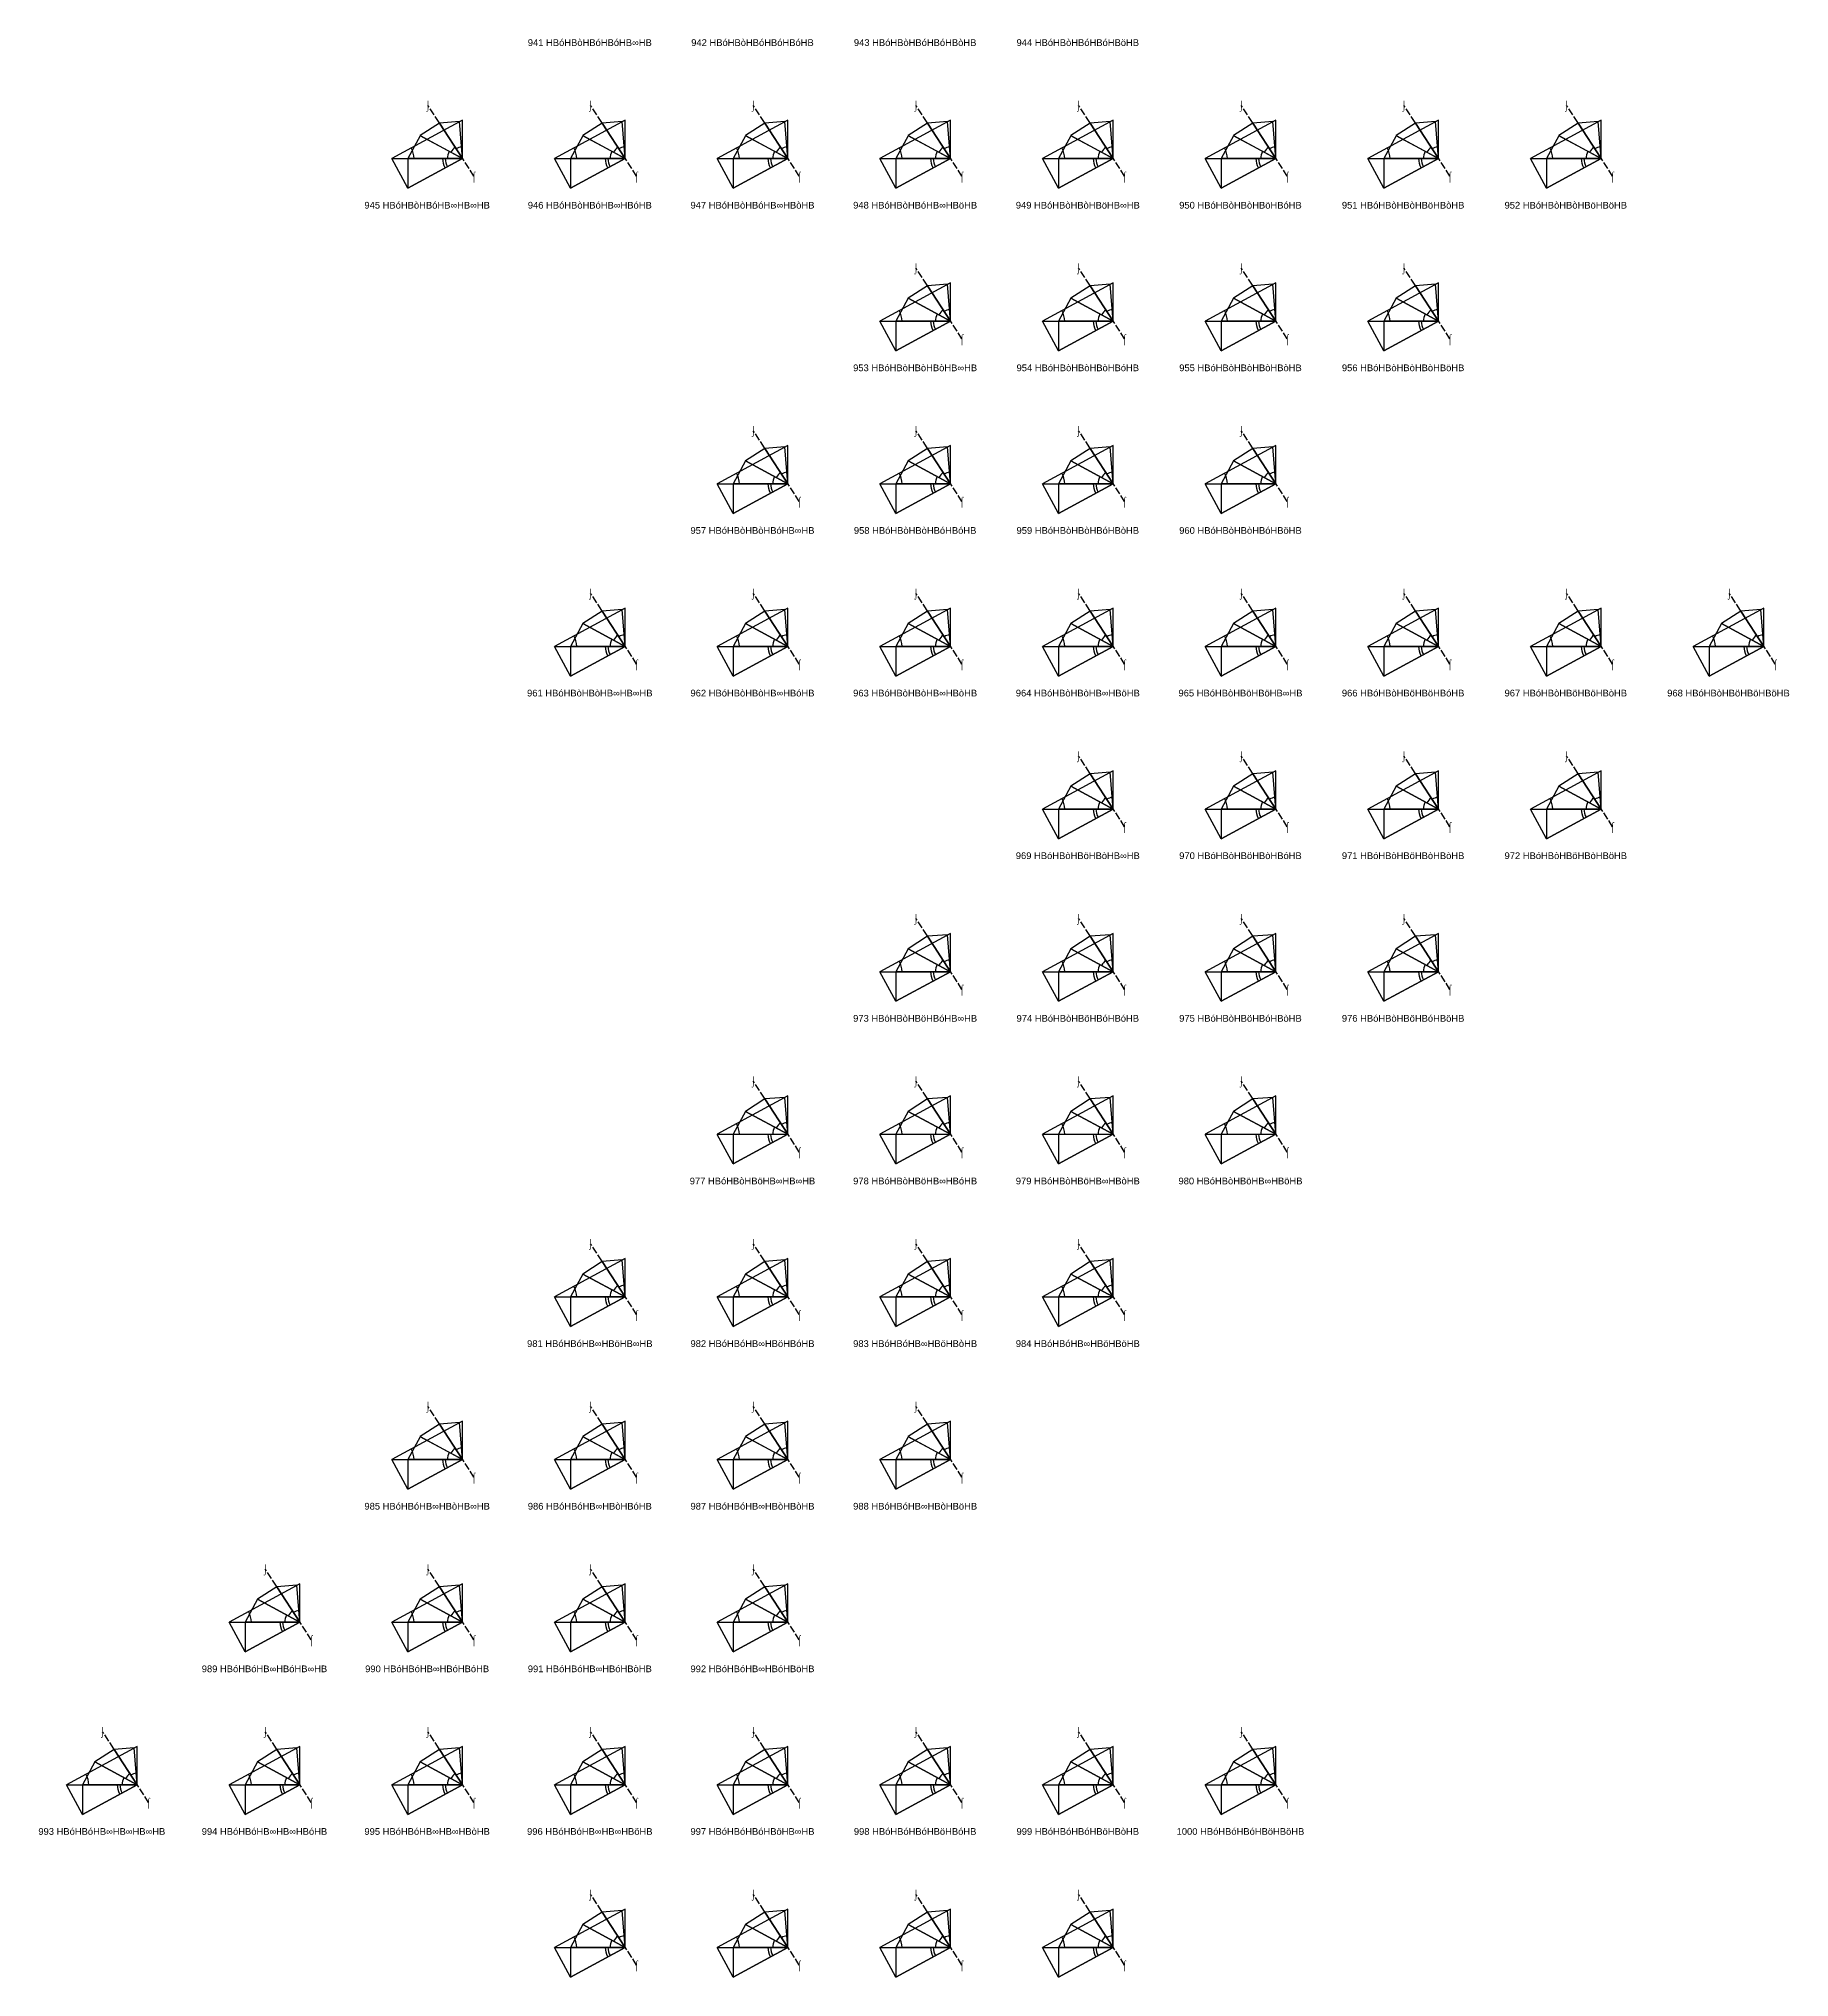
# Model space of a CAD drawing. Header units: millimetres. Extents: x 122552 to 1654769, y -10280102 to 62068.
# Drawn here: x 996784 to 1283549, y -8343431 to -8025784 of the extents above; entities that cross this region are included whole.
import ezdxf
from ezdxf.enums import TextEntityAlignment as Align

# ---------------------------------------------------------------- set-up
doc = ezdxf.new("R2010")
doc.units = ezdxf.units.MM
doc.linetypes.add('ACAD_ISO02W100', pattern=[15, 12, -3])
for name, color, linetype in [('BASE', 170, 'Continuous'), ('HYPOTENUSE', 20, 'Continuous'), ('PERPENDICULAR', 90, 'Continuous'), ('Standard', 7, 'Continuous')]:
    doc.layers.add(name, color=color, linetype=linetype)
doc.styles.add('Arial', font='arial_0.ttf')

# ---------------------------------------------------------------- blocks, each defined once
blk = doc.blocks.new('fundamental_block_GT')
at = {"color": 4}
blk.add_arc((0, -2), 277, 359.9799, 28.4254, dxfattribs=at)
at = {"layer": 'BASE'}
blk.add_line((0, 0), (879, -7), dxfattribs=at)
at = {"layer": 'HYPOTENUSE'}
blk.add_line((883, 469), (0, 0), dxfattribs=at)
at = {"layer": 'PERPENDICULAR'}
blk.add_line((879, -7), (883, 469), dxfattribs=at)

msp = doc.modelspace()

# ---------------------------------------------------------------- linework, layer by layer
at = {"linetype": 'ACAD_ISO02W100', "ltscale": 100}
for p, q in [((1068083, -8048315), (1060547, -8036720)), ((1094732, -8048315), (1087195, -8036720)), ((1121381, -8048315), (1113844, -8036720)), ((1148029, -8048315), (1140493, -8036720)), ((1174678, -8048315), (1167141, -8036720)), ((1201327, -8048315), (1193790, -8036720)), ((1227975, -8048315), (1220439, -8036720)), ((1254624, -8048315), (1247087, -8036720)), ((1148029, -8074964), (1140493, -8063368)), ((1174678, -8074964), (1167141, -8063368)), ((1201327, -8074964), (1193790, -8063368)), ((1227975, -8074964), (1220439, -8063368)), ((1121381, -8101612), (1113844, -8090017)), ((1148029, -8101612), (1140493, -8090017)), ((1174678, -8101612), (1167141, -8090017)), ((1201327, -8101612), (1193790, -8090017)), ((1094732, -8128261), (1087195, -8116666)), ((1121381, -8128261), (1113844, -8116666)), ((1148029, -8128261), (1140493, -8116666)), ((1174678, -8128261), (1167141, -8116666)), ((1201327, -8128261), (1193790, -8116666)), ((1227975, -8128261), (1220439, -8116666)), ((1254624, -8128261), (1247087, -8116666)), ((1281273, -8128261), (1273736, -8116666)), ((1174678, -8154910), (1167141, -8143314)), ((1201327, -8154910), (1193790, -8143314)), ((1227975, -8154910), (1220439, -8143314)), ((1254624, -8154910), (1247087, -8143314)), ((1148029, -8181558), (1140493, -8169963)), ((1174678, -8181558), (1167141, -8169963)), ((1201327, -8181558), (1193790, -8169963)), ((1227975, -8181558), (1220439, -8169963)), ((1121381, -8208207), (1113844, -8196612)), ((1148029, -8208207), (1140493, -8196612)), ((1174678, -8208207), (1167141, -8196612)), ((1201327, -8208207), (1193790, -8196612)), ((1094732, -8234856), (1087195, -8223260)), ((1121381, -8234856), (1113844, -8223260)), ((1148029, -8234856), (1140493, -8223260)), ((1174678, -8234856), (1167141, -8223260)), ((1068083, -8261504), (1060547, -8249909)), ((1094732, -8261504), (1087195, -8249909)), ((1121381, -8261504), (1113844, -8249909)), ((1148029, -8261504), (1140493, -8249909)), ((1041435, -8288153), (1033898, -8276558)), ((1068083, -8288153), (1060547, -8276558)), ((1094732, -8288153), (1087195, -8276558)), ((1121381, -8288153), (1113844, -8276558)), ((1014786, -8314802), (1007249, -8303206)), ((1041435, -8314802), (1033898, -8303206)), ((1068083, -8314802), (1060547, -8303206)), ((1094732, -8314802), (1087195, -8303206)), ((1121381, -8314802), (1113844, -8303206)), ((1148029, -8314802), (1140493, -8303206)), ((1174678, -8314802), (1167141, -8303206)), ((1201327, -8314802), (1193790, -8303206)), ((1094732, -8341450), (1087195, -8329855)), ((1121381, -8341450), (1113844, -8329855)), ((1148029, -8341450), (1140493, -8329855)), ((1174678, -8341450), (1167141, -8329855))]:
    msp.add_line(p, q, dxfattribs=at)

# ---------------------------------------------------------------- block references
for p, xscale, yscale, zscale, rotation in [((1066199, -8045416), 7.867265571233751, 7.867265571233751, 7.867265571233751, 123.511667238211), ((1066199, -8045416), 6.914651890687708, 6.914651890687708, 6.914651890687708, 95.02333447641226), ((1092848, -8045416), 7.867265571233751, 7.867265571233751, 7.867265571233751, 123.511667238211), ((1092848, -8045416), 6.914651890687708, 6.914651890687708, 6.914651890687708, 95.02333447641226), ((1119497, -8045416), 7.867265571233751, 7.867265571233751, 7.867265571233751, 123.511667238211), ((1119497, -8045416), 6.914651890687708, 6.914651890687708, 6.914651890687708, 95.02333447641226), ((1146145, -8045416), 7.867265571233751, 7.867265571233751, 7.867265571233751, 123.511667238211), ((1146145, -8045416), 6.914651890687708, 6.914651890687708, 6.914651890687708, 95.02333447641226), ((1172794, -8045416), 7.867265571233751, 7.867265571233751, 7.867265571233751, 123.511667238211), ((1172794, -8045416), 6.914651890687708, 6.914651890687708, 6.914651890687708, 95.02333447641226), ((1199443, -8045416), 7.867265571233751, 7.867265571233751, 7.867265571233751, 123.511667238211), ((1199443, -8045416), 6.914651890687708, 6.914651890687708, 6.914651890687708, 95.02333447641226), ((1226091, -8045416), 7.867265571233751, 7.867265571233751, 7.867265571233751, 123.511667238211), ((1226091, -8045416), 6.914651890687708, 6.914651890687708, 6.914651890687708, 95.02333447641226), ((1252740, -8045416), 7.867265571233751, 7.867265571233751, 7.867265571233751, 123.511667238211), ((1252740, -8045416), 6.914651890687708, 6.914651890687708, 6.914651890687708, 95.02333447641226), ((1066199, -8045416), -11.58735412275403, 11.58735412275403, 11.58735412275403, 27.99999999999958), ((1066199, -8045416), 8.951118371073562, 8.951118371073562, 8.951118371073562, 151.9999999999985), ((1092848, -8045416), -11.58735412275403, 11.58735412275403, 11.58735412275403, 27.99999999999958), ((1092848, -8045416), 8.951118371073562, 8.951118371073562, 8.951118371073562, 151.9999999999985), ((1119497, -8045416), -11.58735412275403, 11.58735412275403, 11.58735412275403, 27.99999999999958), ((1119497, -8045416), 8.951118371073562, 8.951118371073562, 8.951118371073562, 151.9999999999985), ((1146145, -8045416), -11.58735412275403, 11.58735412275403, 11.58735412275403, 27.99999999999958), ((1146145, -8045416), 8.951118371073562, 8.951118371073562, 8.951118371073562, 151.9999999999985), ((1172794, -8045416), -11.58735412275403, 11.58735412275403, 11.58735412275403, 27.99999999999958), ((1172794, -8045416), 8.951118371073562, 8.951118371073562, 8.951118371073562, 151.9999999999985), ((1199443, -8045416), -11.58735412275403, 11.58735412275403, 11.58735412275403, 27.99999999999958), ((1199443, -8045416), 8.951118371073562, 8.951118371073562, 8.951118371073562, 151.9999999999985), ((1226091, -8045416), -11.58735412275403, 11.58735412275403, 11.58735412275403, 27.99999999999958), ((1226091, -8045416), 8.951118371073562, 8.951118371073562, 8.951118371073562, 151.9999999999985), ((1252740, -8045416), -11.58735412275403, 11.58735412275403, 11.58735412275403, 27.99999999999958), ((1252740, -8045416), 8.951118371073562, 8.951118371073562, 8.951118371073562, 151.9999999999985), ((1066199, -8045416), 10.184290763736, 10.184290763736, 10.184290763736, 180.4883327617911), ((1092848, -8045416), 10.184290763736, 10.184290763736, 10.184290763736, 180.4883327617911), ((1119497, -8045416), 10.184290763736, 10.184290763736, 10.184290763736, 180.4883327617911), ((1146145, -8045416), 10.184290763736, 10.184290763736, 10.184290763736, 180.4883327617911), ((1172794, -8045416), 10.184290763736, 10.184290763736, 10.184290763736, 180.4883327617911), ((1199443, -8045416), 10.184290763736, 10.184290763736, 10.184290763736, 180.4883327617911), ((1226091, -8045416), 10.184290763736, 10.184290763736, 10.184290763736, 180.4883327617911), ((1252740, -8045416), 10.184290763736, 10.184290763736, 10.184290763736, 180.4883327617911), ((1146145, -8072065), -11.58735412275403, 11.58735412275403, 11.58735412275403, 27.99999999999958), ((1146145, -8072065), 7.867265571233751, 7.867265571233751, 7.867265571233751, 123.511667238211), ((1146145, -8072065), 6.914651890687708, 6.914651890687708, 6.914651890687708, 95.02333447641226), ((1172794, -8072065), -11.58735412275403, 11.58735412275403, 11.58735412275403, 27.99999999999958), ((1172794, -8072065), 7.867265571233751, 7.867265571233751, 7.867265571233751, 123.511667238211), ((1172794, -8072065), 6.914651890687708, 6.914651890687708, 6.914651890687708, 95.02333447641226), ((1199443, -8072065), -11.58735412275403, 11.58735412275403, 11.58735412275403, 27.99999999999958), ((1199443, -8072065), 7.867265571233751, 7.867265571233751, 7.867265571233751, 123.511667238211), ((1199443, -8072065), 6.914651890687708, 6.914651890687708, 6.914651890687708, 95.02333447641226), ((1226091, -8072065), -11.58735412275403, 11.58735412275403, 11.58735412275403, 27.99999999999958), ((1226091, -8072065), 7.867265571233751, 7.867265571233751, 7.867265571233751, 123.511667238211), ((1226091, -8072065), 6.914651890687708, 6.914651890687708, 6.914651890687708, 95.02333447641226), ((1146145, -8072065), 8.951118371073562, 8.951118371073562, 8.951118371073562, 151.9999999999985), ((1172794, -8072065), 8.951118371073562, 8.951118371073562, 8.951118371073562, 151.9999999999985), ((1199443, -8072065), 8.951118371073562, 8.951118371073562, 8.951118371073562, 151.9999999999985), ((1226091, -8072065), 8.951118371073562, 8.951118371073562, 8.951118371073562, 151.9999999999985), ((1146145, -8072065), 10.184290763736, 10.184290763736, 10.184290763736, 180.4883327617911), ((1172794, -8072065), 10.184290763736, 10.184290763736, 10.184290763736, 180.4883327617911), ((1199443, -8072065), 10.184290763736, 10.184290763736, 10.184290763736, 180.4883327617911), ((1226091, -8072065), 10.184290763736, 10.184290763736, 10.184290763736, 180.4883327617911), ((1119497, -8098713), 7.867265571233751, 7.867265571233751, 7.867265571233751, 123.511667238211), ((1119497, -8098713), 6.914651890687708, 6.914651890687708, 6.914651890687708, 95.02333447641226), ((1146145, -8098713), 7.867265571233751, 7.867265571233751, 7.867265571233751, 123.511667238211), ((1146145, -8098713), 6.914651890687708, 6.914651890687708, 6.914651890687708, 95.02333447641226), ((1172794, -8098713), 7.867265571233751, 7.867265571233751, 7.867265571233751, 123.511667238211), ((1172794, -8098713), 6.914651890687708, 6.914651890687708, 6.914651890687708, 95.02333447641226), ((1199443, -8098713), 7.867265571233751, 7.867265571233751, 7.867265571233751, 123.511667238211), ((1199443, -8098713), 6.914651890687708, 6.914651890687708, 6.914651890687708, 95.02333447641226), ((1119497, -8098713), -11.58735412275403, 11.58735412275403, 11.58735412275403, 27.99999999999958), ((1119497, -8098713), 8.951118371073562, 8.951118371073562, 8.951118371073562, 151.9999999999985), ((1146145, -8098713), -11.58735412275403, 11.58735412275403, 11.58735412275403, 27.99999999999958), ((1146145, -8098713), 8.951118371073562, 8.951118371073562, 8.951118371073562, 151.9999999999985), ((1172794, -8098713), -11.58735412275403, 11.58735412275403, 11.58735412275403, 27.99999999999958), ((1172794, -8098713), 8.951118371073562, 8.951118371073562, 8.951118371073562, 151.9999999999985), ((1199443, -8098713), -11.58735412275403, 11.58735412275403, 11.58735412275403, 27.99999999999958), ((1199443, -8098713), 8.951118371073562, 8.951118371073562, 8.951118371073562, 151.9999999999985), ((1119497, -8098713), 10.184290763736, 10.184290763736, 10.184290763736, 180.4883327617911), ((1146145, -8098713), 10.184290763736, 10.184290763736, 10.184290763736, 180.4883327617911), ((1172794, -8098713), 10.184290763736, 10.184290763736, 10.184290763736, 180.4883327617911), ((1199443, -8098713), 10.184290763736, 10.184290763736, 10.184290763736, 180.4883327617911), ((1092848, -8125362), -11.58735412275403, 11.58735412275403, 11.58735412275403, 27.99999999999958), ((1092848, -8125362), 8.951118371073562, 8.951118371073562, 8.951118371073562, 151.9999999999985), ((1092848, -8125362), 7.867265571233751, 7.867265571233751, 7.867265571233751, 123.511667238211), ((1092848, -8125362), 6.914651890687708, 6.914651890687708, 6.914651890687708, 95.02333447641226), ((1119497, -8125362), -11.58735412275403, 11.58735412275403, 11.58735412275403, 27.99999999999958), ((1119497, -8125362), 8.951118371073562, 8.951118371073562, 8.951118371073562, 151.9999999999985), ((1119497, -8125362), 7.867265571233751, 7.867265571233751, 7.867265571233751, 123.511667238211), ((1119497, -8125362), 6.914651890687708, 6.914651890687708, 6.914651890687708, 95.02333447641226), ((1146145, -8125362), -11.58735412275403, 11.58735412275403, 11.58735412275403, 27.99999999999958), ((1146145, -8125362), 8.951118371073562, 8.951118371073562, 8.951118371073562, 151.9999999999985), ((1146145, -8125362), 7.867265571233751, 7.867265571233751, 7.867265571233751, 123.511667238211), ((1146145, -8125362), 6.914651890687708, 6.914651890687708, 6.914651890687708, 95.02333447641226), ((1172794, -8125362), -11.58735412275403, 11.58735412275403, 11.58735412275403, 27.99999999999958), ((1172794, -8125362), 8.951118371073562, 8.951118371073562, 8.951118371073562, 151.9999999999985), ((1172794, -8125362), 7.867265571233751, 7.867265571233751, 7.867265571233751, 123.511667238211), ((1172794, -8125362), 6.914651890687708, 6.914651890687708, 6.914651890687708, 95.02333447641226), ((1199443, -8125362), -11.58735412275403, 11.58735412275403, 11.58735412275403, 27.99999999999958), ((1199443, -8125362), 8.951118371073562, 8.951118371073562, 8.951118371073562, 151.9999999999985), ((1199443, -8125362), 7.867265571233751, 7.867265571233751, 7.867265571233751, 123.511667238211), ((1199443, -8125362), 6.914651890687708, 6.914651890687708, 6.914651890687708, 95.02333447641226), ((1226091, -8125362), -11.58735412275403, 11.58735412275403, 11.58735412275403, 27.99999999999958), ((1226091, -8125362), 8.951118371073562, 8.951118371073562, 8.951118371073562, 151.9999999999985), ((1226091, -8125362), 7.867265571233751, 7.867265571233751, 7.867265571233751, 123.511667238211), ((1226091, -8125362), 6.914651890687708, 6.914651890687708, 6.914651890687708, 95.02333447641226), ((1252740, -8125362), -11.58735412275403, 11.58735412275403, 11.58735412275403, 27.99999999999958), ((1252740, -8125362), 8.951118371073562, 8.951118371073562, 8.951118371073562, 151.9999999999985), ((1252740, -8125362), 7.867265571233751, 7.867265571233751, 7.867265571233751, 123.511667238211), ((1252740, -8125362), 6.914651890687708, 6.914651890687708, 6.914651890687708, 95.02333447641226), ((1279389, -8125362), -11.58735412275403, 11.58735412275403, 11.58735412275403, 27.99999999999958), ((1279389, -8125362), 8.951118371073562, 8.951118371073562, 8.951118371073562, 151.9999999999985), ((1279389, -8125362), 7.867265571233751, 7.867265571233751, 7.867265571233751, 123.511667238211), ((1279389, -8125362), 6.914651890687708, 6.914651890687708, 6.914651890687708, 95.02333447641226), ((1092848, -8125362), 10.184290763736, 10.184290763736, 10.184290763736, 180.4883327617911), ((1119497, -8125362), 10.184290763736, 10.184290763736, 10.184290763736, 180.4883327617911), ((1146145, -8125362), 10.184290763736, 10.184290763736, 10.184290763736, 180.4883327617911), ((1172794, -8125362), 10.184290763736, 10.184290763736, 10.184290763736, 180.4883327617911), ((1199443, -8125362), 10.184290763736, 10.184290763736, 10.184290763736, 180.4883327617911), ((1226091, -8125362), 10.184290763736, 10.184290763736, 10.184290763736, 180.4883327617911), ((1252740, -8125362), 10.184290763736, 10.184290763736, 10.184290763736, 180.4883327617911), ((1279389, -8125362), 10.184290763736, 10.184290763736, 10.184290763736, 180.4883327617911), ((1172794, -8152011), -11.58735412275403, 11.58735412275403, 11.58735412275403, 27.99999999999958), ((1172794, -8152011), 7.867265571233751, 7.867265571233751, 7.867265571233751, 123.511667238211), ((1172794, -8152011), 6.914651890687708, 6.914651890687708, 6.914651890687708, 95.02333447641226), ((1199443, -8152011), -11.58735412275403, 11.58735412275403, 11.58735412275403, 27.99999999999958), ((1199443, -8152011), 7.867265571233751, 7.867265571233751, 7.867265571233751, 123.511667238211), ((1199443, -8152011), 6.914651890687708, 6.914651890687708, 6.914651890687708, 95.02333447641226), ((1226091, -8152011), -11.58735412275403, 11.58735412275403, 11.58735412275403, 27.99999999999958), ((1226091, -8152011), 7.867265571233751, 7.867265571233751, 7.867265571233751, 123.511667238211), ((1226091, -8152011), 6.914651890687708, 6.914651890687708, 6.914651890687708, 95.02333447641226), ((1252740, -8152011), -11.58735412275403, 11.58735412275403, 11.58735412275403, 27.99999999999958), ((1252740, -8152011), 7.867265571233751, 7.867265571233751, 7.867265571233751, 123.511667238211), ((1252740, -8152011), 6.914651890687708, 6.914651890687708, 6.914651890687708, 95.02333447641226), ((1172794, -8152011), 8.951118371073562, 8.951118371073562, 8.951118371073562, 151.9999999999985), ((1199443, -8152011), 8.951118371073562, 8.951118371073562, 8.951118371073562, 151.9999999999985), ((1226091, -8152011), 8.951118371073562, 8.951118371073562, 8.951118371073562, 151.9999999999985), ((1252740, -8152011), 8.951118371073562, 8.951118371073562, 8.951118371073562, 151.9999999999985), ((1172794, -8152011), 10.184290763736, 10.184290763736, 10.184290763736, 180.4883327617911), ((1199443, -8152011), 10.184290763736, 10.184290763736, 10.184290763736, 180.4883327617911), ((1226091, -8152011), 10.184290763736, 10.184290763736, 10.184290763736, 180.4883327617911), ((1252740, -8152011), 10.184290763736, 10.184290763736, 10.184290763736, 180.4883327617911), ((1146145, -8178659), 7.867265571233751, 7.867265571233751, 7.867265571233751, 123.511667238211), ((1146145, -8178659), 6.914651890687708, 6.914651890687708, 6.914651890687708, 95.02333447641226), ((1172794, -8178659), 7.867265571233751, 7.867265571233751, 7.867265571233751, 123.511667238211), ((1172794, -8178659), 6.914651890687708, 6.914651890687708, 6.914651890687708, 95.02333447641226), ((1199443, -8178659), 7.867265571233751, 7.867265571233751, 7.867265571233751, 123.511667238211), ((1199443, -8178659), 6.914651890687708, 6.914651890687708, 6.914651890687708, 95.02333447641226), ((1226091, -8178659), 7.867265571233751, 7.867265571233751, 7.867265571233751, 123.511667238211), ((1226091, -8178659), 6.914651890687708, 6.914651890687708, 6.914651890687708, 95.02333447641226), ((1146145, -8178659), -11.58735412275403, 11.58735412275403, 11.58735412275403, 27.99999999999958), ((1146145, -8178659), 8.951118371073562, 8.951118371073562, 8.951118371073562, 151.9999999999985), ((1172794, -8178659), -11.58735412275403, 11.58735412275403, 11.58735412275403, 27.99999999999958), ((1172794, -8178659), 8.951118371073562, 8.951118371073562, 8.951118371073562, 151.9999999999985), ((1199443, -8178659), -11.58735412275403, 11.58735412275403, 11.58735412275403, 27.99999999999958), ((1199443, -8178659), 8.951118371073562, 8.951118371073562, 8.951118371073562, 151.9999999999985), ((1226091, -8178659), -11.58735412275403, 11.58735412275403, 11.58735412275403, 27.99999999999958), ((1226091, -8178659), 8.951118371073562, 8.951118371073562, 8.951118371073562, 151.9999999999985), ((1146145, -8178659), 10.184290763736, 10.184290763736, 10.184290763736, 180.4883327617911), ((1172794, -8178659), 10.184290763736, 10.184290763736, 10.184290763736, 180.4883327617911), ((1199443, -8178659), 10.184290763736, 10.184290763736, 10.184290763736, 180.4883327617911), ((1226091, -8178659), 10.184290763736, 10.184290763736, 10.184290763736, 180.4883327617911), ((1119497, -8205308), -11.58735412275403, 11.58735412275403, 11.58735412275403, 27.99999999999958), ((1119497, -8205308), 8.951118371073562, 8.951118371073562, 8.951118371073562, 151.9999999999985), ((1119497, -8205308), 7.867265571233751, 7.867265571233751, 7.867265571233751, 123.511667238211), ((1119497, -8205308), 6.914651890687708, 6.914651890687708, 6.914651890687708, 95.02333447641226), ((1146145, -8205308), -11.58735412275403, 11.58735412275403, 11.58735412275403, 27.99999999999958), ((1146145, -8205308), 8.951118371073562, 8.951118371073562, 8.951118371073562, 151.9999999999985), ((1146145, -8205308), 7.867265571233751, 7.867265571233751, 7.867265571233751, 123.511667238211), ((1146145, -8205308), 6.914651890687708, 6.914651890687708, 6.914651890687708, 95.02333447641226), ((1172794, -8205308), -11.58735412275403, 11.58735412275403, 11.58735412275403, 27.99999999999958), ((1172794, -8205308), 8.951118371073562, 8.951118371073562, 8.951118371073562, 151.9999999999985), ((1172794, -8205308), 7.867265571233751, 7.867265571233751, 7.867265571233751, 123.511667238211), ((1172794, -8205308), 6.914651890687708, 6.914651890687708, 6.914651890687708, 95.02333447641226), ((1199443, -8205308), -11.58735412275403, 11.58735412275403, 11.58735412275403, 27.99999999999958), ((1199443, -8205308), 8.951118371073562, 8.951118371073562, 8.951118371073562, 151.9999999999985), ((1199443, -8205308), 7.867265571233751, 7.867265571233751, 7.867265571233751, 123.511667238211), ((1199443, -8205308), 6.914651890687708, 6.914651890687708, 6.914651890687708, 95.02333447641226), ((1119497, -8205308), 10.184290763736, 10.184290763736, 10.184290763736, 180.4883327617911), ((1146145, -8205308), 10.184290763736, 10.184290763736, 10.184290763736, 180.4883327617911), ((1172794, -8205308), 10.184290763736, 10.184290763736, 10.184290763736, 180.4883327617911), ((1199443, -8205308), 10.184290763736, 10.184290763736, 10.184290763736, 180.4883327617911), ((1092848, -8231957), 7.867265571233637, 7.867265571233637, 7.867265571233637, 123.5116672382125), ((1092848, -8231957), 6.914651890687836, 6.914651890687836, 6.914651890687836, 95.02333447641388), ((1119497, -8231957), 7.867265571233637, 7.867265571233637, 7.867265571233637, 123.5116672382125), ((1119497, -8231957), 6.914651890687836, 6.914651890687836, 6.914651890687836, 95.02333447641388), ((1146145, -8231957), 7.867265571233637, 7.867265571233637, 7.867265571233637, 123.5116672382125), ((1146145, -8231957), 6.914651890687836, 6.914651890687836, 6.914651890687836, 95.02333447641388), ((1172794, -8231957), 7.867265571233637, 7.867265571233637, 7.867265571233637, 123.5116672382125), ((1172794, -8231957), 6.914651890687836, 6.914651890687836, 6.914651890687836, 95.02333447641388), ((1092848, -8231957), -11.58735412275403, 11.58735412275403, 11.58735412275403, 27.99999999999958), ((1092848, -8231957), 8.951118371073443, 8.951118371073443, 8.951118371073443, 151.9999999999985), ((1119497, -8231957), -11.58735412275403, 11.58735412275403, 11.58735412275403, 27.99999999999958), ((1119497, -8231957), 8.951118371073443, 8.951118371073443, 8.951118371073443, 151.9999999999985), ((1146145, -8231957), -11.58735412275403, 11.58735412275403, 11.58735412275403, 27.99999999999958), ((1146145, -8231957), 8.951118371073443, 8.951118371073443, 8.951118371073443, 151.9999999999985), ((1172794, -8231957), -11.58735412275403, 11.58735412275403, 11.58735412275403, 27.99999999999958), ((1172794, -8231957), 8.951118371073443, 8.951118371073443, 8.951118371073443, 151.9999999999985), ((1092848, -8231957), 10.184290763736, 10.184290763736, 10.184290763736, 180.4883327617911), ((1119497, -8231957), 10.184290763736, 10.184290763736, 10.184290763736, 180.4883327617911), ((1146145, -8231957), 10.184290763736, 10.184290763736, 10.184290763736, 180.4883327617911), ((1172794, -8231957), 10.184290763736, 10.184290763736, 10.184290763736, 180.4883327617911), ((1066199, -8258605), -11.58735412275403, 11.58735412275403, 11.58735412275403, 27.99999999999958), ((1066199, -8258605), 8.951118371073443, 8.951118371073443, 8.951118371073443, 151.9999999999985), ((1066199, -8258605), 7.867265571233637, 7.867265571233637, 7.867265571233637, 123.5116672382125), ((1066199, -8258605), 6.914651890687836, 6.914651890687836, 6.914651890687836, 95.02333447641388), ((1092848, -8258605), -11.58735412275403, 11.58735412275403, 11.58735412275403, 27.99999999999958), ((1092848, -8258605), 8.951118371073443, 8.951118371073443, 8.951118371073443, 151.9999999999985), ((1092848, -8258605), 7.867265571233637, 7.867265571233637, 7.867265571233637, 123.5116672382125), ((1092848, -8258605), 6.914651890687836, 6.914651890687836, 6.914651890687836, 95.02333447641388), ((1119497, -8258605), -11.58735412275403, 11.58735412275403, 11.58735412275403, 27.99999999999958), ((1119497, -8258605), 8.951118371073443, 8.951118371073443, 8.951118371073443, 151.9999999999985), ((1119497, -8258605), 7.867265571233637, 7.867265571233637, 7.867265571233637, 123.5116672382125), ((1119497, -8258605), 6.914651890687836, 6.914651890687836, 6.914651890687836, 95.02333447641388), ((1146145, -8258605), -11.58735412275403, 11.58735412275403, 11.58735412275403, 27.99999999999958), ((1146145, -8258605), 8.951118371073443, 8.951118371073443, 8.951118371073443, 151.9999999999985), ((1146145, -8258605), 7.867265571233637, 7.867265571233637, 7.867265571233637, 123.5116672382125), ((1146145, -8258605), 6.914651890687836, 6.914651890687836, 6.914651890687836, 95.02333447641388), ((1066199, -8258605), 10.184290763736, 10.184290763736, 10.184290763736, 180.4883327617911), ((1092848, -8258605), 10.184290763736, 10.184290763736, 10.184290763736, 180.4883327617911), ((1119497, -8258605), 10.184290763736, 10.184290763736, 10.184290763736, 180.4883327617911), ((1146145, -8258605), 10.184290763736, 10.184290763736, 10.184290763736, 180.4883327617911), ((1039551, -8285254), -11.58735412275403, 11.58735412275403, 11.58735412275403, 27.99999999999958), ((1039551, -8285254), 7.867265571233637, 7.867265571233637, 7.867265571233637, 123.5116672382125), ((1039551, -8285254), 6.914651890687772, 6.914651890687772, 6.914651890687772, 95.02333447641308), ((1066199, -8285254), -11.58735412275403, 11.58735412275403, 11.58735412275403, 27.99999999999958), ((1066199, -8285254), 7.867265571233637, 7.867265571233637, 7.867265571233637, 123.5116672382125), ((1066199, -8285254), 6.914651890687836, 6.914651890687836, 6.914651890687836, 95.02333447641388), ((1092848, -8285254), -11.58735412275403, 11.58735412275403, 11.58735412275403, 27.99999999999958), ((1092848, -8285254), 7.867265571233637, 7.867265571233637, 7.867265571233637, 123.5116672382125), ((1092848, -8285254), 6.914651890687836, 6.914651890687836, 6.914651890687836, 95.02333447641388), ((1119497, -8285254), -11.58735412275403, 11.58735412275403, 11.58735412275403, 27.99999999999958), ((1119497, -8285254), 7.867265571233637, 7.867265571233637, 7.867265571233637, 123.5116672382125), ((1119497, -8285254), 6.914651890687836, 6.914651890687836, 6.914651890687836, 95.02333447641388), ((1039551, -8285254), 8.951118371073443, 8.951118371073443, 8.951118371073443, 151.9999999999985), ((1066199, -8285254), 8.951118371073443, 8.951118371073443, 8.951118371073443, 151.9999999999985), ((1092848, -8285254), 8.951118371073443, 8.951118371073443, 8.951118371073443, 151.9999999999985), ((1119497, -8285254), 8.951118371073443, 8.951118371073443, 8.951118371073443, 151.9999999999985), ((1039551, -8285254), 10.184290763736, 10.184290763736, 10.184290763736, 180.4883327617911), ((1066199, -8285254), 10.184290763736, 10.184290763736, 10.184290763736, 180.4883327617911), ((1092848, -8285254), 10.184290763736, 10.184290763736, 10.184290763736, 180.4883327617911), ((1119497, -8285254), 10.184290763736, 10.184290763736, 10.184290763736, 180.4883327617911), ((1012902, -8311903), 7.867265571233637, 7.867265571233637, 7.867265571233637, 123.5116672382125), ((1012902, -8311903), 6.914651890687772, 6.914651890687772, 6.914651890687772, 95.02333447641308), ((1039551, -8311903), 7.867265571233637, 7.867265571233637, 7.867265571233637, 123.5116672382125), ((1039551, -8311903), 6.914651890687772, 6.914651890687772, 6.914651890687772, 95.02333447641308), ((1066199, -8311903), 7.867265571233637, 7.867265571233637, 7.867265571233637, 123.5116672382125), ((1066199, -8311903), 6.914651890687836, 6.914651890687836, 6.914651890687836, 95.02333447641388), ((1092848, -8311903), 7.867265571233637, 7.867265571233637, 7.867265571233637, 123.5116672382125), ((1092848, -8311903), 6.914651890687836, 6.914651890687836, 6.914651890687836, 95.02333447641388), ((1119497, -8311903), 7.867265571233637, 7.867265571233637, 7.867265571233637, 123.5116672382125), ((1119497, -8311903), 6.914651890687836, 6.914651890687836, 6.914651890687836, 95.02333447641388), ((1146145, -8311903), 7.867265571233637, 7.867265571233637, 7.867265571233637, 123.5116672382125), ((1146145, -8311903), 6.914651890687836, 6.914651890687836, 6.914651890687836, 95.02333447641388), ((1172794, -8311903), 7.867265571233637, 7.867265571233637, 7.867265571233637, 123.5116672382125), ((1172794, -8311903), 6.914651890687836, 6.914651890687836, 6.914651890687836, 95.02333447641388), ((1199443, -8311903), 7.867265571233637, 7.867265571233637, 7.867265571233637, 123.5116672382125), ((1199443, -8311903), 6.914651890687836, 6.914651890687836, 6.914651890687836, 95.02333447641388), ((1012902, -8311903), -11.58735412275403, 11.58735412275403, 11.58735412275403, 27.99999999999958), ((1012902, -8311903), 8.951118371073443, 8.951118371073443, 8.951118371073443, 151.9999999999985), ((1039551, -8311903), -11.58735412275403, 11.58735412275403, 11.58735412275403, 27.99999999999958), ((1039551, -8311903), 8.951118371073443, 8.951118371073443, 8.951118371073443, 151.9999999999985), ((1066199, -8311903), -11.58735412275403, 11.58735412275403, 11.58735412275403, 27.99999999999958), ((1066199, -8311903), 8.951118371073443, 8.951118371073443, 8.951118371073443, 151.9999999999985), ((1092848, -8311903), -11.58735412275403, 11.58735412275403, 11.58735412275403, 27.99999999999958), ((1092848, -8311903), 8.951118371073443, 8.951118371073443, 8.951118371073443, 151.9999999999985), ((1119497, -8311903), -11.58735412275403, 11.58735412275403, 11.58735412275403, 27.99999999999958), ((1119497, -8311903), 8.951118371073443, 8.951118371073443, 8.951118371073443, 151.9999999999985), ((1146145, -8311903), -11.58735412275403, 11.58735412275403, 11.58735412275403, 27.99999999999958), ((1146145, -8311903), 8.951118371073443, 8.951118371073443, 8.951118371073443, 151.9999999999985), ((1172794, -8311903), -11.58735412275403, 11.58735412275403, 11.58735412275403, 27.99999999999958), ((1172794, -8311903), 8.951118371073443, 8.951118371073443, 8.951118371073443, 151.9999999999985), ((1199443, -8311903), -11.58735412275403, 11.58735412275403, 11.58735412275403, 27.99999999999958), ((1199443, -8311903), 8.951118371073443, 8.951118371073443, 8.951118371073443, 151.9999999999985), ((1012902, -8311903), 10.184290763736, 10.184290763736, 10.184290763736, 180.4883327617911), ((1039551, -8311903), 10.184290763736, 10.184290763736, 10.184290763736, 180.4883327617911), ((1066199, -8311903), 10.184290763736, 10.184290763736, 10.184290763736, 180.4883327617911), ((1092848, -8311903), 10.184290763736, 10.184290763736, 10.184290763736, 180.4883327617911), ((1119497, -8311903), 10.184290763736, 10.184290763736, 10.184290763736, 180.4883327617911), ((1146145, -8311903), 10.184290763736, 10.184290763736, 10.184290763736, 180.4883327617911), ((1172794, -8311903), 10.184290763736, 10.184290763736, 10.184290763736, 180.4883327617911), ((1199443, -8311903), 10.184290763736, 10.184290763736, 10.184290763736, 180.4883327617911), ((1092848, -8338552), -11.58735412275403, 11.58735412275403, 11.58735412275403, 27.99999999999958), ((1092848, -8338552), 8.951118371073443, 8.951118371073443, 8.951118371073443, 151.9999999999985), ((1092848, -8338552), 7.867265571233637, 7.867265571233637, 7.867265571233637, 123.5116672382125), ((1092848, -8338552), 6.914651890687836, 6.914651890687836, 6.914651890687836, 95.02333447641388), ((1119497, -8338552), -11.58735412275403, 11.58735412275403, 11.58735412275403, 27.99999999999958), ((1119497, -8338552), 8.951118371073443, 8.951118371073443, 8.951118371073443, 151.9999999999985), ((1119497, -8338552), 7.867265571233637, 7.867265571233637, 7.867265571233637, 123.5116672382125), ((1119497, -8338552), 6.914651890687836, 6.914651890687836, 6.914651890687836, 95.02333447641388), ((1146145, -8338552), -11.58735412275403, 11.58735412275403, 11.58735412275403, 27.99999999999958), ((1146145, -8338552), 8.951118371073443, 8.951118371073443, 8.951118371073443, 151.9999999999985), ((1146145, -8338552), 7.867265571233637, 7.867265571233637, 7.867265571233637, 123.5116672382125), ((1146145, -8338552), 6.914651890687836, 6.914651890687836, 6.914651890687836, 95.02333447641388), ((1172794, -8338552), -11.58735412275403, 11.58735412275403, 11.58735412275403, 27.99999999999958), ((1172794, -8338552), 8.951118371073443, 8.951118371073443, 8.951118371073443, 151.9999999999985), ((1172794, -8338552), 7.867265571233637, 7.867265571233637, 7.867265571233637, 123.5116672382125), ((1172794, -8338552), 6.914651890687836, 6.914651890687836, 6.914651890687836, 95.02333447641388), ((1092848, -8338552), 10.184290763736, 10.184290763736, 10.184290763736, 180.4883327617911), ((1119497, -8338552), 10.184290763736, 10.184290763736, 10.184290763736, 180.4883327617911), ((1146145, -8338552), 10.184290763736, 10.184290763736, 10.184290763736, 180.4883327617911), ((1172794, -8338552), 10.184290763736, 10.184290763736, 10.184290763736, 180.4883327617911)]:
    msp.add_blockref('fundamental_block_GT', p, dxfattribs=dict(xscale=xscale, yscale=yscale, zscale=zscale, rotation=rotation))
at = {"layer": 'Standard', "xscale": 13.18371388650824, "yscale": 13.18371388650824, "zscale": 13.18371388650824, "rotation": 0.4883327617913192}
for p in [(1054612, -8045416), (1081261, -8045416), (1107909, -8045416), (1134558, -8045416), (1161207, -8045416), (1187855, -8045416), (1214504, -8045416), (1241153, -8045416), (1134558, -8072065), (1161207, -8072065), (1187855, -8072065), (1214504, -8072065), (1107909, -8098713), (1134558, -8098713), (1161207, -8098713), (1187855, -8098713), (1081261, -8125362), (1107909, -8125362), (1134558, -8125362), (1161207, -8125362), (1187855, -8125362), (1214504, -8125362), (1241153, -8125362), (1267801, -8125362), (1161207, -8152011), (1187855, -8152011), (1214504, -8152011), (1241153, -8152011), (1134558, -8178659), (1161207, -8178659), (1187855, -8178659), (1214504, -8178659), (1107909, -8205308), (1134558, -8205308), (1161207, -8205308), (1187855, -8205308), (1081261, -8231957), (1107909, -8231957), (1134558, -8231957), (1161207, -8231957), (1054612, -8258605), (1081261, -8258605), (1107909, -8258605), (1134558, -8258605), (1027963, -8285254), (1054612, -8285254), (1081261, -8285254), (1107909, -8285254), (1001315, -8311903), (1027963, -8311903), (1054612, -8311903), (1081261, -8311903), (1107909, -8311903), (1134558, -8311903), (1161207, -8311903), (1187855, -8311903), (1081261, -8338552), (1107909, -8338552), (1134558, -8338552), (1161207, -8338552)]:
    msp.add_blockref('fundamental_block_GT', p, dxfattribs=at)

# ---------------------------------------------------------------- texts
at = {"style": 'Arial'}
for s, p in [('941 HBóHBòHBóHBóHB∞HB', (1087054, -8026412)), ('942 HBóHBòHBóHBóHBóHB', (1113703, -8026412)), ('943 HBóHBòHBóHBóHBòHB', (1140352, -8026412)), ('944 HBóHBòHBóHBóHBöHB', (1167000, -8026412)), ('⌡', (1060547, -8036720)), ('⌡', (1087195, -8036720)), ('⌡', (1113844, -8036720)), ('⌡', (1140493, -8036720)), ('⌡', (1167141, -8036720)), ('⌡', (1193790, -8036720)), ('⌡', (1220439, -8036720)), ('⌡', (1247087, -8036720)), ('⌠', (1068083, -8048315)), ('⌠', (1094732, -8048315)), ('⌠', (1121381, -8048315)), ('⌠', (1148029, -8048315)), ('⌠', (1174678, -8048315)), ('⌠', (1201327, -8048315)), ('⌠', (1227975, -8048315)), ('⌠', (1254624, -8048315)), ('945 HBóHBòHBóHB∞HB∞HB', (1060406, -8053060)), ('946 HBóHBòHBóHB∞HBóHB', (1087054, -8053060)), ('947 HBóHBòHBóHB∞HBòHB', (1113703, -8053060)), ('948 HBóHBòHBóHB∞HBöHB', (1140352, -8053060)), ('949 HBóHBòHBòHBöHB∞HB', (1167000, -8053060)), ('950 HBóHBòHBòHBöHBóHB', (1193649, -8053060)), ('951 HBóHBòHBòHBöHBòHB', (1220298, -8053060)), ('952 HBóHBòHBòHBöHBöHB', (1246946, -8053060)), ('⌡', (1140493, -8063368)), ('⌡', (1167141, -8063368)), ('⌡', (1193790, -8063368)), ('⌡', (1220439, -8063368)), ('⌠', (1148029, -8074964)), ('⌠', (1174678, -8074964)), ('⌠', (1201327, -8074964)), ('⌠', (1227975, -8074964)), ('953 HBóHBòHBòHBòHB∞HB', (1140352, -8079709)), ('954 HBóHBòHBòHBòHBóHB', (1167000, -8079709)), ('955 HBóHBòHBòHBòHBòHB', (1193649, -8079709)), ('956 HBóHBòHBòHBòHBöHB', (1220298, -8079709)), ('⌡', (1113844, -8090017)), ('⌡', (1140493, -8090017)), ('⌡', (1167141, -8090017)), ('⌡', (1193790, -8090017)), ('⌠', (1121381, -8101612)), ('⌠', (1148029, -8101612)), ('⌠', (1174678, -8101612)), ('⌠', (1201327, -8101612)), ('957 HBóHBòHBòHBóHB∞HB', (1113703, -8106358)), ('958 HBóHBòHBòHBóHBóHB', (1140352, -8106358)), ('959 HBóHBòHBòHBóHBòHB', (1167000, -8106358)), ('960 HBóHBòHBòHBóHBöHB', (1193649, -8106358)), ('⌡', (1087195, -8116666)), ('⌡', (1113844, -8116666)), ('⌡', (1140493, -8116666)), ('⌡', (1167141, -8116666)), ('⌡', (1193790, -8116666)), ('⌡', (1220439, -8116666)), ('⌡', (1247087, -8116666)), ('⌡', (1273736, -8116666)), ('⌠', (1094732, -8128261)), ('⌠', (1121381, -8128261)), ('⌠', (1148029, -8128261)), ('⌠', (1174678, -8128261)), ('⌠', (1201327, -8128261)), ('⌠', (1227975, -8128261)), ('⌠', (1254624, -8128261)), ('⌠', (1281273, -8128261)), ('961 HBóHBòHBòHB∞HB∞HB', (1087054, -8133006)), ('962 HBóHBòHBòHB∞HBóHB', (1113703, -8133006)), ('963 HBóHBòHBòHB∞HBòHB', (1140352, -8133006)), ('964 HBóHBòHBòHB∞HBöHB', (1167000, -8133006)), ('965 HBóHBòHBöHBöHB∞HB', (1193649, -8133006)), ('966 HBóHBòHBöHBöHBóHB', (1220298, -8133006)), ('967 HBóHBòHBöHBöHBòHB', (1246946, -8133006)), ('968 HBóHBòHBöHBöHBöHB', (1273595, -8133006)), ('⌡', (1167141, -8143314)), ('⌡', (1193790, -8143314)), ('⌡', (1220439, -8143314)), ('⌡', (1247087, -8143314)), ('⌠', (1174678, -8154910)), ('⌠', (1201327, -8154910)), ('⌠', (1227975, -8154910)), ('⌠', (1254624, -8154910)), ('969 HBóHBòHBöHBòHB∞HB', (1167000, -8159655)), ('970 HBóHBòHBöHBòHBóHB', (1193649, -8159655)), ('971 HBóHBòHBöHBòHBòHB', (1220298, -8159655)), ('972 HBóHBòHBöHBòHBöHB', (1246946, -8159655)), ('⌡', (1140493, -8169963)), ('⌡', (1167141, -8169963)), ('⌡', (1193790, -8169963)), ('⌡', (1220439, -8169963)), ('⌠', (1148029, -8181558)), ('⌠', (1174678, -8181558)), ('⌠', (1201327, -8181558)), ('⌠', (1227975, -8181558)), ('973 HBóHBòHBöHBóHB∞HB', (1140352, -8186304)), ('974 HBóHBòHBöHBóHBóHB', (1167000, -8186304)), ('975 HBóHBòHBöHBóHBòHB', (1193649, -8186304)), ('976 HBóHBòHBöHBóHBöHB', (1220298, -8186304)), ('⌡', (1113844, -8196612)), ('⌡', (1140493, -8196612)), ('⌡', (1167141, -8196612)), ('⌡', (1193790, -8196612)), ('⌠', (1121381, -8208207)), ('⌠', (1148029, -8208207)), ('⌠', (1174678, -8208207)), ('⌠', (1201327, -8208207)), ('977 HBóHBòHBöHB∞HB∞HB', (1113703, -8212952)), ('978 HBóHBòHBöHB∞HBóHB', (1140352, -8212952)), ('979 HBóHBòHBöHB∞HBòHB', (1167000, -8212952)), ('980 HBóHBòHBöHB∞HBöHB', (1193649, -8212952)), ('⌡', (1087195, -8223260)), ('⌡', (1113844, -8223260)), ('⌡', (1140493, -8223260)), ('⌡', (1167141, -8223260)), ('⌠', (1094732, -8234856)), ('⌠', (1121381, -8234856)), ('⌠', (1148029, -8234856)), ('⌠', (1174678, -8234856)), ('981 HBóHBóHB∞HBöHB∞HB', (1087054, -8239601)), ('982 HBóHBóHB∞HBöHBóHB', (1113703, -8239601)), ('983 HBóHBóHB∞HBöHBòHB', (1140352, -8239601)), ('984 HBóHBóHB∞HBöHBöHB', (1167000, -8239601)), ('⌡', (1060547, -8249909)), ('⌡', (1087195, -8249909)), ('⌡', (1113844, -8249909)), ('⌡', (1140493, -8249909)), ('⌠', (1068083, -8261504)), ('⌠', (1094732, -8261504)), ('⌠', (1121381, -8261504)), ('⌠', (1148029, -8261504)), ('985 HBóHBóHB∞HBòHB∞HB', (1060406, -8266250)), ('986 HBóHBóHB∞HBòHBóHB', (1087054, -8266250)), ('987 HBóHBóHB∞HBòHBòHB', (1113703, -8266250)), ('988 HBóHBóHB∞HBòHBöHB', (1140352, -8266250)), ('⌡', (1033898, -8276558)), ('⌡', (1060547, -8276558)), ('⌡', (1087195, -8276558)), ('⌡', (1113844, -8276558)), ('⌠', (1041435, -8288153)), ('⌠', (1068083, -8288153)), ('⌠', (1094732, -8288153)), ('⌠', (1121381, -8288153)), ('989 HBóHBóHB∞HBóHB∞HB', (1033757, -8292898)), ('990 HBóHBóHB∞HBóHBóHB', (1060406, -8292898)), ('991 HBóHBóHB∞HBóHBòHB', (1087054, -8292898)), ('992 HBóHBóHB∞HBóHBöHB', (1113703, -8292898)), ('⌡', (1007249, -8303206)), ('⌡', (1033898, -8303206)), ('⌡', (1060547, -8303206)), ('⌡', (1087195, -8303206)), ('⌡', (1113844, -8303206)), ('⌡', (1140493, -8303206)), ('⌡', (1167141, -8303206)), ('⌡', (1193790, -8303206)), ('⌠', (1014786, -8314802)), ('⌠', (1041435, -8314802)), ('⌠', (1068083, -8314802)), ('⌠', (1094732, -8314802)), ('⌠', (1121381, -8314802)), ('⌠', (1148029, -8314802)), ('⌠', (1174678, -8314802)), ('⌠', (1201327, -8314802)), ('993 HBóHBóHB∞HB∞HB∞HB', (1007108, -8319547)), ('994 HBóHBóHB∞HB∞HBóHB', (1033757, -8319547)), ('995 HBóHBóHB∞HB∞HBòHB', (1060406, -8319547)), ('996 HBóHBóHB∞HB∞HBöHB', (1087054, -8319547)), ('997 HBóHBóHBóHBöHB∞HB', (1113703, -8319547)), ('998 HBóHBóHBóHBöHBóHB', (1140352, -8319547)), ('999 HBóHBóHBóHBöHBòHB', (1167000, -8319547)), ('1000 HBóHBóHBóHBöHBöHB', (1193649, -8319547)), ('⌡', (1087195, -8329855)), ('⌡', (1113844, -8329855)), ('⌡', (1140493, -8329855)), ('⌡', (1167141, -8329855)), ('⌠', (1094732, -8341450)), ('⌠', (1121381, -8341450)), ('⌠', (1148029, -8341450)), ('⌠', (1174678, -8341450))]:
    msp.add_text(s, height=1100, dxfattribs=at).set_placement(p, align=Align.MIDDLE_CENTER)

doc.saveas('drawing.dxf')
